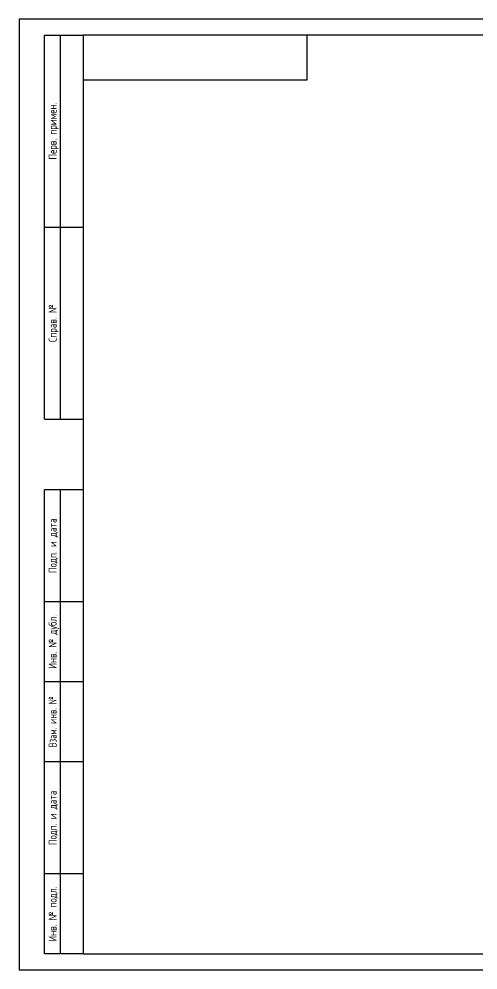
# Model space of a CAD drawing. Header units: millimetres. Extents: x 15161 to 15581, y 22740 to 23037.
# Drawn here: x 15161.1 to 15304.5, y 22740.3 to 23037.3 of the extents above; entities that cross this region are included whole.
import ezdxf
from ezdxf.enums import TextEntityAlignment as Align

# ---------------------------------------------------------------- set-up
doc = ezdxf.new("R2010")
doc.units = ezdxf.units.MM
for name, color, linetype, lineweight in [('0.25-STAMP', 10, 'Continuous', 25), ('0.25-TEXT', 10, 'Continuous', 25), ('0.3-STAMP', 7, 'Continuous', 30), ('Рамка А3', 10, 'Continuous', 25)]:
    doc.layers.add(name, color=color, linetype=linetype, lineweight=lineweight)
doc.styles.add('ГОСТ 2.304', font='cs_gost2304.shx')

# ---------------------------------------------------------------- blocks, each defined once
blk = doc.blocks.new('Рамка А3-горизонтально')
at = {"layer": '0.25-STAMP'}
blk.add_lwpolyline([(0, 0), (420, 0), (420, 297), (0, 297), (0, 0)], dxfattribs=at)
at = {"layer": '0.3-STAMP'}
for p, q in [((8, 172), (8, 292)), ((8, 292), (20, 292)), ((13, 172), (13, 292)), ((20, 292), (20, 172)), ((20, 292), (20, 278)), ((90, 292), (20, 292)), ((90, 278), (90, 292)), ((20, 278), (90, 278)), ((8, 232), (20, 232)), ((8, 172), (20, 172)), ((8, 5), (8, 150)), ((20, 150), (8, 150)), ((13, 5), (13, 150)), ((20, 150), (20, 5)), ((20, 115), (8, 115)), ((20, 90), (8, 90)), ((20, 65), (8, 65)), ((20, 30), (8, 30)), ((20, 5), (8, 5))]:
    blk.add_line(p, q, dxfattribs=at)
blk.add_lwpolyline([(20, 5), (415, 5), (415, 292), (20, 292), (20, 5)], dxfattribs=at)
at = {"layer": '0.25-TEXT', "style": 'ГОСТ 2.304'}
for s, p in [('Перв. примен.', (10.5, 262)), ('Справ. №', (10.5, 202)), ('Подп. и дата', (10.5, 132.5)), ('Инв. № дубл.', (10.5, 102.5)), ('Подп. и дата', (10.5, 47.5)), ('Инв. № подл.', (10.5, 17.5))]:
    blk.add_text(s, height=2.5, rotation=90, dxfattribs=at).set_placement(p, align=Align.MIDDLE_CENTER)
at = {"layer": '0.25-TEXT', "style": 'ГОСТ 2.304', "width": 0.8}
blk.add_text('Взам. инв. №', height=2.5, rotation=90, dxfattribs=at).set_placement((10.5, 77.5), align=Align.MIDDLE_CENTER)

msp = doc.modelspace()

# ---------------------------------------------------------------- block references
at = {"layer": 'Рамка А3'}
msp.add_blockref('Рамка А3-горизонтально', (15161.06, 22740.32), dxfattribs=at)

doc.saveas('drawing.dxf')
